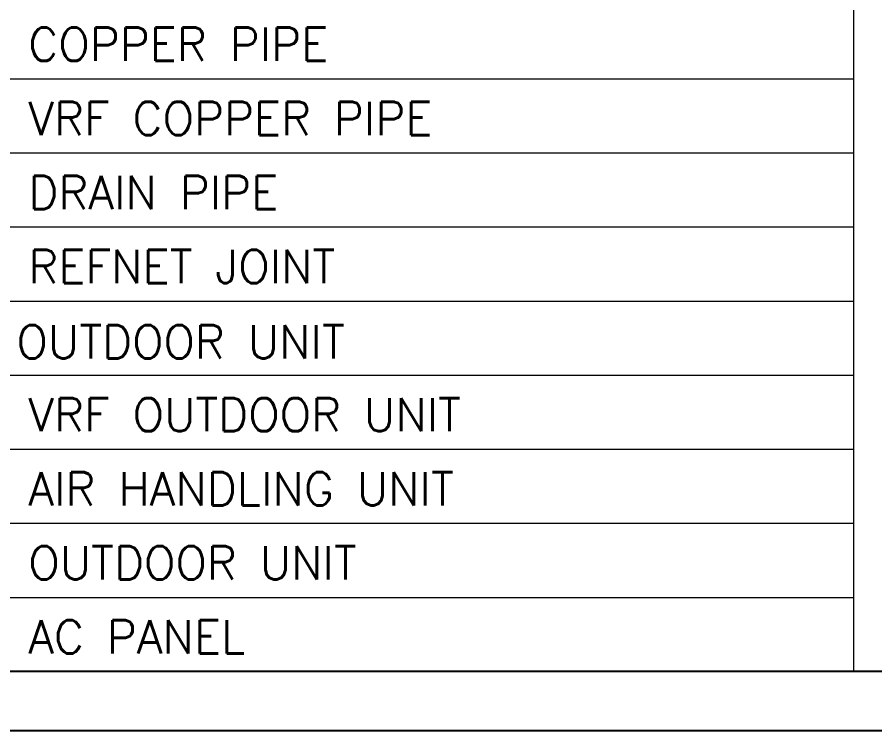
# Model space of a CAD drawing. Extents: x 3550807 to 4078732, y -628171 to -515859.
# Drawn here: x 3572832 to 3576178, y -551399 to -548614 of the extents above; entities that cross this region are included whole.
import ezdxf

# ---------------------------------------------------------------- set-up
doc = ezdxf.new("R2010")
doc.units = 0
doc.header["$LTSCALE"] = 6
doc.header["$MEASUREMENT"] = 0
doc.linetypes.add('ACAD_ISO04W100', pattern=[30, 24, -3, 0, -3])
doc.linetypes.add('CONTINU', pattern=[0])
doc.layers.get('0').update_dxf_attribs({"linetype": 'CONTINUOUS'})
doc.layers.add('axes', color=40, linetype='ACAD_ISO04W100', lineweight=25)
doc.layers.add('ELE-LIGHTING WIRRING', color=7, linetype='CONTINUOUS')
doc.styles.get("Standard").update_dxf_attribs({"font": 'SIMPLEX'})

msp = doc.modelspace()

# ---------------------------------------------------------------- linework, layer by layer
for points in [[(3595887.8, -519387.1), (3595887.8, -551398.5), (3550806.6, -551398.5), (3550806.6, -519387.1)], [(3595656, -519618.9), (3595656, -551166.7), (3551038.4, -551166.7), (3551038.4, -519618.9)]]:
    msp.add_lwpolyline(points, close=True)
at = {"layer": 'axes', "color": 7, "linetype": 'CONTINU', "lineweight": 0}
for p, q in [((3571134.9, -548854.8), (3576094.5, -548854.8)), ((3571134.9, -549143.8), (3576094.5, -549143.8)), ((3571134.9, -549432.8), (3576094.5, -549432.8)), ((3571134.9, -549721.8), (3576094.5, -549721.8)), ((3571134.9, -550010.8), (3576094.5, -550010.8)), ((3571134.9, -550299.7), (3576094.5, -550299.7)), ((3571134.9, -550588.7), (3576094.5, -550588.7)), ((3571134.9, -550877.7), (3576094.5, -550877.7)), ((3571134.9, -551166.7), (3576094.5, -551166.7))]:
    msp.add_line(p, q, dxfattribs=at)
msp.add_lwpolyline([(3571134.9, -551166.7), (3571134.9, -546365.9), (3576094.5, -546365.9), (3576094.5, -551166.7)], dxfattribs=at)

# ---------------------------------------------------------------- texts
at = {"layer": 'ELE-LIGHTING WIRRING', "color": 7, "linetype": 'CONTINU', "lineweight": 0, "char_height": 130, "width": 3616.807, "attachment_point": 1}
for s, insert in [('{\\C256;COPPER PIPE}', (3572875.2, -548655.1)), ('{\\C256;VRF COPPER PIPE}', (3572875.2, -548944.1)), ('{\\C256;DRAIN PIPE}', (3572875.2, -549233.1)), ('{\\C256;REFNET JOINT}', (3572875.2, -549522.1)), ('{\\C256; OUTDOOR UNIT}', (3572739.6, -549815.6)), ('{\\C256;VRF OUTDOOR UNIT}', (3572875.2, -550100)), ('{\\C256;AIR HANDLING UNIT}', (3572875.2, -550389)), ('{\\C256;OUTDOOR UNIT}', (3572875.2, -550678)), ('{\\C256;AC PANEL}', (3572875.2, -550967))]:
    msp.add_mtext(s, dxfattribs=dict(at, insert=insert))

doc.saveas('drawing.dxf')
